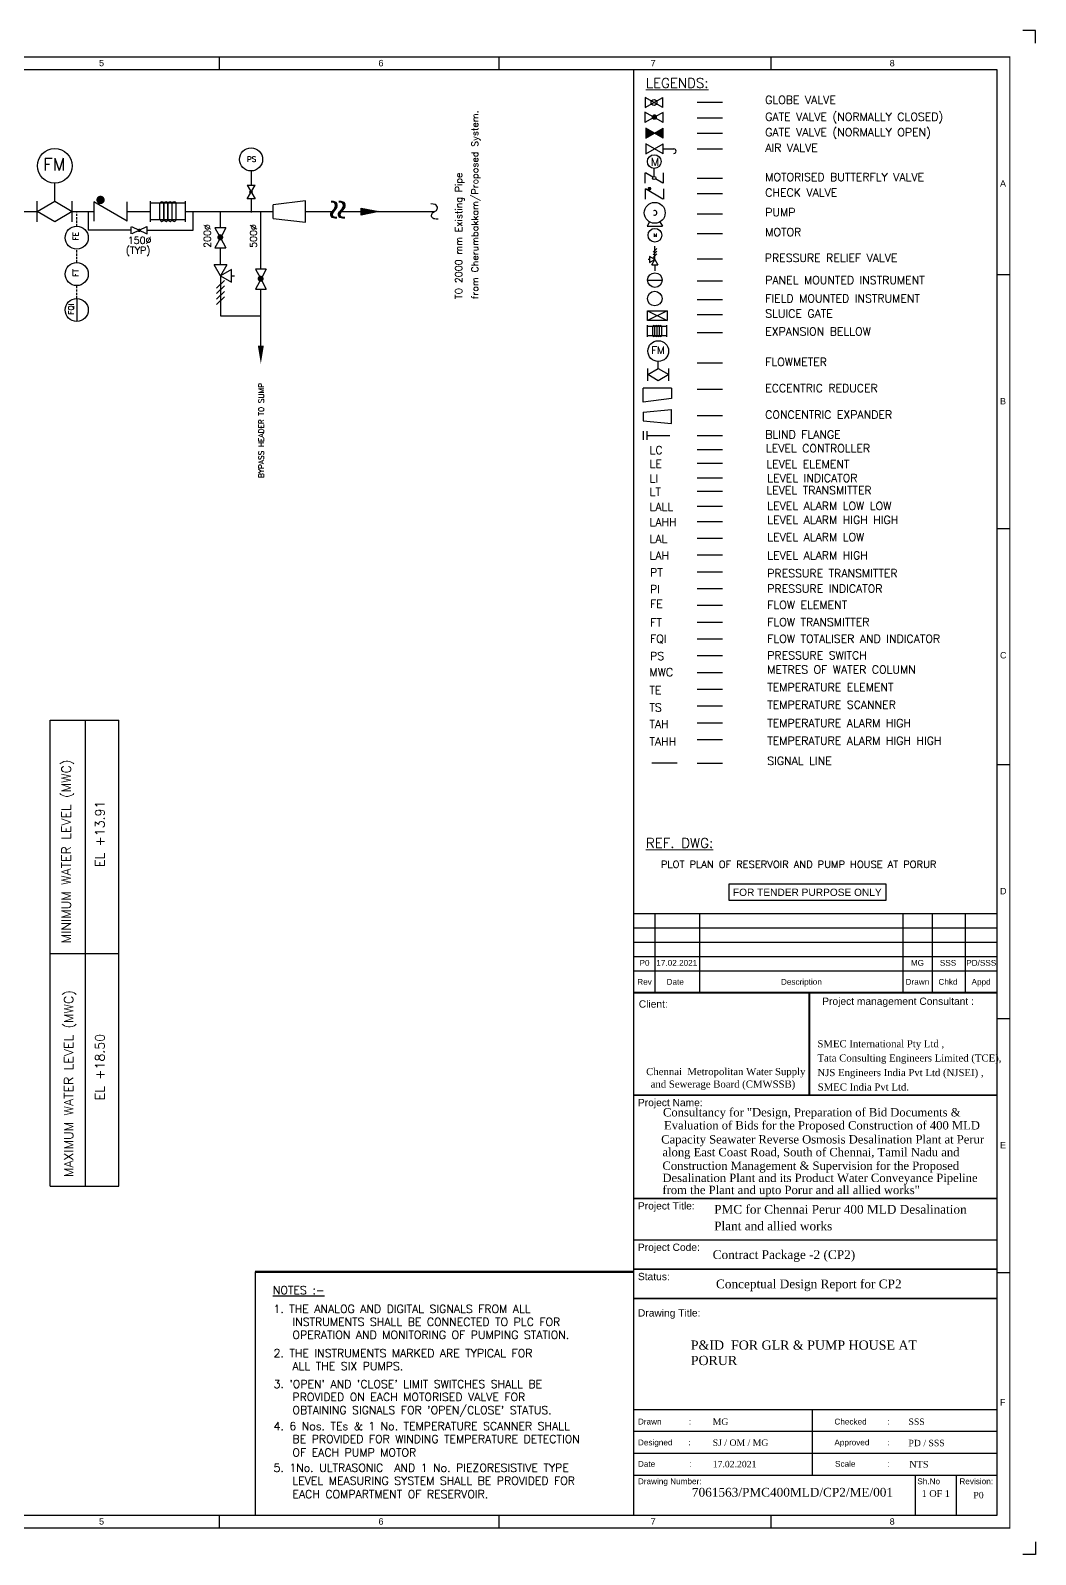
# Model space of a CAD drawing. Extents: x -1167 to 117633, y -2817 to 81183.
# Drawn here: x 62241 to 117633, y -2817 to 81183 of the extents above; entities that cross this region are included whole.
import ezdxf
from ezdxf.enums import TextEntityAlignment as Align

# ---------------------------------------------------------------- set-up
doc = ezdxf.new("R2010")
doc.units = 0
doc.header["$LTSCALE"] = 500
doc.header["$MEASUREMENT"] = 0
doc.linetypes.add('A3-Templete$0$PHANTOM2', pattern=[1.25, 0.625, -0.125, 0.125, -0.125, 0.125, -0.125])
doc.linetypes.add('HIDDEN', pattern=[0.375, 0.25, -0.125])
doc.layers.get('0').update_dxf_attribs({"linetype": 'CONTINUOUS'})
for name, color, linetype in [('2MM', 2, 'CONTINUOUS'), ('A3-Templete$0$NEW_A1$0$Z_DWGSHT', 7, 'CONTINUOUS'), ('A3-Templete$0$NEW_A1$0$Z_TITLE_DC_LOGO', 7, 'CONTINUOUS'), ('A3-Templete$0$NEW_A1$0$Z_TITLE_GRID', 7, 'CONTINUOUS'), ('A3-Templete$0$NEW_A1$0$Z_TITLE_PMC_LOGO', 7, 'CONTINUOUS'), ('A3-Templete$0$NEW_A1$0$Z_TITLE_TEXT', 7, 'CONTINUOUS'), ('A3-Templete$0$Z_DWGSHT', 7, 'CONTINUOUS'), ('A3-Templete$0$Z_TITLE_TEXT', 7, 'CONTINUOUS'), ('RCC WALL', 7, 'CONTINUOUS'), ('TEXT', 7, 'CONTINUOUS')]:
    doc.layers.add(name, color=color, linetype=linetype)
doc.layers.add('TX', color=7, linetype='CONTINUOUS', lineweight=9)
doc.styles.add('A3-Templete$0$ARIAL', font='arial.ttf')
doc.styles.add('A3-Templete$0$NEW_A1$0$ARIAL', font='arial.ttf')
doc.styles.add('A3-Templete$0$NEW_A1$0$NKUISP - A1(MO)$0$Times New Roman', font='times.ttf')
doc.styles.add('A3-Templete$0$NKUISP - A1(MO)$0$Times New Roman', font='times.ttf')
doc.styles.add('AES', font='romans.shx')
doc.styles.add('SIMPLEX', font='simplex.shx')

# ---------------------------------------------------------------- blocks, each defined once
blk = doc.blocks.new('A$C188F0F0E')
at = {"color": 1, "linetype": 'Continuous'}
blk.add_lwpolyline([(-84.45, 184.81), (-41.21, 184.81), (-41.21, 180.27), (-84.45, 180.27)], close=True, dxfattribs=at)
at = {"layer": 'A3-Templete$0$NEW_A1$0$Z_DWGSHT'}
for p, q in [((-33.15, 21.79), (-33.15, 10.82)), ((-21.86, 21.79), (-21.86, 10.82))]:
    blk.add_line(p, q, dxfattribs=at)
at = {"layer": 'A3-Templete$0$NEW_A1$0$Z_DWGSHT', "lineweight": 30}
for points in [[(0, 416.47), (0, 420), (-3.53, 420)], [(0, 3.53), (0, 0), (-3.53, 0)]]:
    blk.add_lwpolyline(points, dxfattribs=at)
at = {"layer": 'A3-Templete$0$NEW_A1$0$Z_DWGSHT', "const_width": 0.323}
blk.add_lwpolyline([(-586.94, 7.29), (-7.06, 7.29), (-7.06, 412.71), (-586.94, 412.71)], close=True, dxfattribs=at)
at = {"layer": 'A3-Templete$0$NEW_A1$0$Z_DWGSHT', "flags": 128}
blk.add_lwpolyline([(-583.41, 10.82), (-10.59, 10.82), (-10.59, 409.18), (-583.41, 409.18)], close=True, dxfattribs=at)
at = {"layer": 'A3-Templete$0$NEW_A1$0$Z_DWGSHT'}
for points, const_width in [([(-110.75, 10.82), (-110.75, 409.18)], 0.323), ([(-110.57, 154.8), (-10.59, 154.8)], 0.564), ([(-62.36, 154.8), (-62.36, 126.58)], 0.564), ([(-110.57, 126.58), (-10.59, 126.58)], 0.403), ([(-110.57, 98.1), (-10.59, 98.1)], 0.403), ([(-110.57, 86.69), (-10.59, 86.69)], 0.403), ([(-110.57, 78.63), (-10.59, 78.63)], 0.403), ([(-110.57, 70.57), (-10.59, 70.57)], 0.403), ([(-10.59, 39.93), (-110.57, 39.93)], 0.403)]:
    blk.add_lwpolyline(points, dxfattribs=dict(at, const_width=const_width))
at = {"layer": 'A3-Templete$0$NEW_A1$0$Z_DWGSHT', "flags": 128}
blk.add_lwpolyline([(-61.42, 21.79), (-61.42, 39.93)], dxfattribs=at)
at = {"layer": 'A3-Templete$0$NEW_A1$0$Z_DWGSHT'}
for points in [[(-10.59, 33.88), (-110.57, 33.88)], [(-10.59, 27.84), (-110.57, 27.84)], [(-10.59, 21.79), (-110.57, 21.79)]]:
    blk.add_lwpolyline(points, dxfattribs=at)
at = {"layer": 'A3-Templete$0$NEW_A1$0$Z_TITLE_GRID'}
for p, q in [((-224.94, 412.71), (-224.94, 409.18)), ((-147.94, 412.71), (-147.94, 409.18)), ((-72.94, 412.71), (-72.94, 409.18)), ((-10.59, 352.71), (-7.06, 352.71)), ((-10.59, 282.71), (-7.06, 282.71)), ((-10.59, 217.71), (-7.06, 217.71)), ((-10.59, 147.71), (-7.06, 147.71)), ((-10.59, 77.71), (-7.06, 77.71)), ((-224.94, 10.82), (-224.94, 7.29)), ((-147.94, 10.82), (-147.94, 7.29)), ((-72.94, 10.82), (-72.94, 7.29))]:
    blk.add_line(p, q, dxfattribs=at)
at = {"layer": 'A3-Templete$0$Z_DWGSHT'}
for p, q in [((-110.57, 176.68), (-10.59, 176.68)), ((-104.93, 176.68), (-104.93, 154.8)), ((-92.58, 176.68), (-92.58, 154.8)), ((-36.57, 176.68), (-36.57, 154.8)), ((-28.51, 176.68), (-28.51, 154.8)), ((-19.42, 176.68), (-19.42, 154.8)), ((-110.57, 172.72), (-10.59, 172.72)), ((-110.57, 168.76), (-10.59, 168.76)), ((-110.57, 164.8), (-10.59, 164.8)), ((-110.57, 160.84), (-10.59, 160.84))]:
    blk.add_line(p, q, dxfattribs=at)
at = {"layer": 'A3-Templete$0$NEW_A1$0$Z_TITLE_DC_LOGO', "style": 'A3-Templete$0$NEW_A1$0$ARIAL'}
blk.add_text('Project management Consultant :', height=2.0157, dxfattribs=at).set_placement((-58.77, 152.48), align=Align.MIDDLE_LEFT)
at = {"layer": 'A3-Templete$0$NEW_A1$0$Z_TITLE_GRID', "style": 'A3-Templete$0$NEW_A1$0$ARIAL'}
for s, p in [('5', (-257.37, 411.01)), ('6', (-180.37, 411.01)), ('7', (-105.37, 411.01)), ('8', (-39.5, 411.01)), ('5', (-257.37, 9.12)), ('6', (-180.37, 9.12)), ('7', (-105.37, 9.12)), ('8', (-39.5, 9.12))]:
    blk.add_text(s, height=1.77, dxfattribs=at).set_placement(p, align=Align.MIDDLE)
for s, p in [('A', (-9.78, 376.95)), ('B', (-9.78, 316.95)), ('C', (-9.78, 246.95)), ('D', (-9.78, 181.95)), ('E', (-9.78, 111.95)), ('F', (-9.78, 41.06))]:
    blk.add_text(s, height=1.77, dxfattribs=at).set_placement(p)
at = {"layer": 'A3-Templete$0$NEW_A1$0$Z_TITLE_PMC_LOGO', "style": 'A3-Templete$0$NEW_A1$0$ARIAL'}
blk.add_text('Client:', height=2.016, dxfattribs=at).set_placement((-109.33, 151.72), align=Align.MIDDLE_LEFT)
at = {"layer": 'A3-Templete$0$NEW_A1$0$Z_TITLE_TEXT', "style": 'A3-Templete$0$NEW_A1$0$ARIAL'}
for s, height, p in [('Project Name:', 2.0157, (-109.56, 124.56)), ('Project Title:', 2.0157, (-109.56, 96.09)), ('Project Code:', 2.0157, (-109.56, 84.68)), ('Status:', 2.016, (-109.56, 76.61)), ('Drawing Title:', 2.0157, (-109.56, 66.59)), ('Drawn            :', 1.6125, (-109.56, 36.63)), ('Checked         :', 1.6125, (-55.42, 36.63)), ('Designed       :', 1.6125, (-109.56, 30.89)), ('Approved        :', 1.6125, (-55.42, 30.89)), ('Date               :', 1.6125, (-109.56, 24.98)), ('Scale              :', 1.6125, (-55.24, 24.98)), ('Drawing Number:', 1.6125, (-109.56, 20.18))]:
    blk.add_text(s, height=height, dxfattribs=at).set_placement(p, align=Align.MIDDLE_LEFT)
for s, p in [('Sh.No', (-29.44, 20.18)), ('Revision:', (-16.34, 20.18))]:
    blk.add_text(s, height=1.613, dxfattribs=at).set_placement(p, align=Align.MIDDLE_CENTER)
at = {"layer": 'A3-Templete$0$Z_TITLE_TEXT', "color": 1, "style": 'A3-Templete$0$ARIAL'}
blk.add_text('FOR TENDER PURPOSE ONLY', height=2, dxfattribs=at).set_placement((-62.89, 182.5), align=Align.MIDDLE_CENTER)
at = {"layer": 'A3-Templete$0$Z_TITLE_TEXT', "style": 'A3-Templete$0$ARIAL'}
for s, height, p in [('Rev', 1.613, (-107.75, 157.82)), ('Date', 1.613, (-99.28, 157.82)), ('Description ', 1.6125, (-64.21, 157.82)), ('Drawn', 1.613, (-32.54, 157.82)), ('Chkd', 1.613, (-24.11, 157.82)), ('Appd', 1.613, (-15, 157.82))]:
    blk.add_text(s, height=height, dxfattribs=at).set_placement(p, align=Align.MIDDLE_CENTER)
at = {"layer": 'A3-Templete$0$Z_TITLE_TEXT', "style": 'A3-Templete$0$NEW_A1$0$NKUISP - A1(MO)$0$Times New Roman'}
for s, height, p in [('SMEC International Pty Ltd ,', 1.9592, (-60.1, 139.78)), ('Tata Consulting Engineers Limited (TCE), ', 1.9592, (-60.1, 135.86)), ('Chennai  Metropolitan Water Supply ', 1.9592, (-107.29, 132.11)), ('and Sewerage Board (CMWSSB)', 1.9592, (-106.06, 128.67)), ('NJS Engineers India Pvt Ltd (NJSEI) ,', 1.9592, (-60.1, 131.84)), (' SMEC India Pvt Ltd.', 1.9592, (-60.77, 127.87)), ('Consultancy for "Design, Preparation of Bid Documents & ', 2.2979, (-102.67, 120.73)), ('Evaluation of Bids for the Proposed Construction of 400 MLD ', 2.2979, (-102.37, 117.13)), ('Capacity Seawater Reverse Osmosis Desalination Plant at Perur ', 2.2979, (-103.15, 113.27)), ('along East Coast Road, South of Chennai, Tamil Nadu and ', 2.2979, (-102.81, 109.74)), ('Desalination Plant and its Product Water Conveyance Pipeline ', 2.2979, (-102.81, 102.65)), ('Construction Management & Supervision for the Proposed ', 2.2979, (-102.81, 106)), ('from the Plant and upto Porur and all allied works"', 2.2979, (-102.81, 99.33)), ('PMC for Chennai Perur 400 MLD Desalination ', 2.4188, (-88.57, 93.92)), ('Plant and allied works', 2.4188, (-88.57, 89.33)), ('Contract Package -2 (CP2)', 2.4188, (-88.96, 81.43)), (' Conceptual Design Report for CP2', 2.4188, (-88.96, 73.36))]:
    blk.add_text(s, height=height, dxfattribs=at).set_placement(p)

msp = doc.modelspace()

# ---------------------------------------------------------------- linework, layer by layer
at = {"color": 7}
for p, q in [((97109, 74657), (97703, 74657)), ((70786, 71656), (68860, 71656)), ((69378, 70740), (69378, 71656)), ((69593, 70740), (69593, 71656)), ((69603, 70740), (69603, 71656)), ((69818, 70740), (69818, 71656)), ((69828, 70740), (69828, 71656)), ((70043, 70740), (70043, 71656)), ((70053, 70740), (70053, 71656)), ((70268, 70740), (70268, 71656)), ((65423, 71218), (65423, 70169)), ((70786, 70740), (68860, 70740)), ((71197, 71198), (71197, 70164)), ((67786, 70169), (65423, 70169)), ((71197, 70164), (68666, 70164)), ((72713, 66129), (72713, 65451)), ((72713, 65451), (74935, 65451)), ((97321, 64874), (96242, 64874)), ((96532, 64360), (96532, 64874)), ((96652, 64360), (96652, 64874)), ((96658, 64360), (96658, 64874)), ((96778, 64360), (96778, 64874)), ((96784, 64360), (96784, 64874)), ((96904, 64360), (96904, 64874)), ((96910, 64360), (96910, 64874)), ((97030, 64360), (97030, 64874)), ((97321, 64360), (96242, 64360)), ((96219, 58857), (97474, 58857)), ((74629, 12755), (74629, -653))]:
    msp.add_line(p, q, dxfattribs=at)
at = {"color": 7, "linetype": 'Continuous'}
for p, q in [((74935, 68027), (74935, 71198)), ((74935, 63810), (74935, 66921))]:
    msp.add_line(p, q, dxfattribs=at)
at = {"color": 7, "lineweight": 50}
msp.add_line((95518, 12755), (74629, 12755), dxfattribs=at)
at = {"color": 7}
msp.add_circle((74400, 72277), 61.2, dxfattribs=at)
for centre, radius, start, end in [((97703, 74533), 124, 270, 90), ((69486, 71623), 112, 17.4576, 162.5424), ((69711, 71623), 112, 17.4576, 162.5424), ((69936, 71623), 112, 17.4576, 162.5424), ((70161, 71623), 112, 17.4576, 162.5424), ((69486, 70774), 112, 197.4576, 342.5424), ((69711, 70774), 112, 197.4576, 342.5424), ((69936, 70774), 112, 197.4576, 342.5424), ((70161, 70774), 112, 197.4576, 342.5424), ((96592, 64855), 63, 17.4576, 162.5424), ((96718, 64855), 63, 17.4576, 162.5424), ((96844, 64855), 63, 17.4576, 162.5424), ((96970, 64855), 63, 17.4576, 162.5424), ((96592, 64379), 63, 197.4576, 342.5424), ((96718, 64379), 63, 197.4576, 342.5424), ((96844, 64379), 63, 197.4576, 342.5424), ((96970, 64379), 63, 197.4576, 342.5424)]:
    msp.add_arc(centre, radius, start, end, dxfattribs=at)
for points in [[(96150, 75796), (96630, 75520), (96150, 75244)], [(97110, 75796), (96630, 75520), (97110, 75244)]]:
    msp.add_solid(points, dxfattribs=at)
at = {"color": 7, "linetype": 'Continuous'}
msp.add_solid([(74770, 63810), (75100, 63810), (74935, 62820)], dxfattribs=at)
at = {"layer": '2MM', "color": 7}
for p, q in [((97086, 76936), (96126, 77488)), ((96126, 76936), (97086, 77488)), ((96126, 77488), (96126, 76936)), ((97086, 76936), (97086, 77488)), ((96099, 76686), (96099, 76118)), ((96684, 76349), (96099, 76686)), ((97110, 76670), (96685, 76438)), ((97110, 76105), (97110, 76670)), ((98981, 77233), (100378, 77233)), ((96685, 76438), (96099, 76118)), ((97110, 75244), (96150, 75796)), ((96150, 75244), (97110, 75796)), ((96150, 75796), (96150, 75244)), ((97110, 76105), (96684, 76349)), ((97110, 75244), (97110, 75796)), ((98987, 76377), (100383, 76377)), ((96149, 74381), (97109, 74933)), ((97109, 74381), (96149, 74933)), ((96149, 74933), (96149, 74381)), ((97109, 74381), (97109, 74933)), ((98987, 75520), (100383, 75520)), ((98987, 74663), (100383, 74663)), ((74400, 73441), (74400, 72658)), ((96109, 73328), (96109, 72776)), ((96540, 73097), (96137, 73328)), ((96617, 73141), (96617, 73576)), ((97120, 72776), (97120, 73328)), ((74181, 72658), (74619, 72658)), ((74181, 72658), (74619, 71895)), ((74181, 71895), (74619, 72658)), ((96113, 72449), (96113, 71886)), ((97089, 71887), (96142, 72449)), ((97097, 72776), (96695, 73008)), ((97144, 71886), (97144, 72449)), ((98987, 73052), (100383, 73052)), ((62616, 70628), (62616, 71769)), ((62616, 71198), (63579, 71769)), ((63579, 71769), (64542, 71198)), ((64542, 70628), (64542, 71769)), ((67575, 70666), (65723, 71731)), ((65723, 71731), (65723, 70666)), ((67575, 70666), (67575, 71731)), ((68860, 70628), (68860, 71769)), ((70786, 70628), (70786, 71769)), ((74619, 71895), (74181, 71895)), ((74400, 71895), (74400, 71150)), ((77389, 71787), (75619, 71581)), ((75619, 70816), (75619, 71581)), ((77389, 70610), (77389, 71787)), ((98987, 72196), (100383, 72196)), ((61114, 71198), (62616, 71198)), ((63579, 70628), (62616, 71198)), ((64542, 71198), (63579, 70628)), ((64542, 71198), (65723, 71198)), ((67575, 71198), (68860, 71198)), ((70786, 71198), (75619, 71198)), ((72709, 70307), (72709, 71198)), ((75619, 70816), (77389, 70610)), ((77389, 71198), (78957, 71198)), ((79390, 71198), (84529, 71198)), ((80475, 71001), (80475, 71387)), ((80475, 71387), (81433, 71197)), ((81433, 71197), (80475, 71001)), ((96358, 70634), (96226, 70404)), ((96934, 70634), (97067, 70404)), ((98987, 71086), (100383, 71086)), ((67786, 69979), (67786, 70359)), ((68631, 69968), (67835, 70360)), ((68631, 70360), (67835, 69968)), ((68666, 69952), (68666, 70382)), ((73010, 70307), (72408, 70307)), ((72408, 70307), (72667, 69842)), ((72715, 69753), (72408, 69201)), ((72709, 69700), (72709, 69864)), ((72709, 69700), (72709, 69864)), ((72715, 69753), (73010, 69201)), ((73010, 70307), (72764, 69842)), ((96226, 70404), (97067, 70404)), ((98987, 69991), (100383, 69991)), ((72408, 69201), (73010, 69201)), ((72709, 68262), (72709, 69201)), ((96551, 68964), (96754, 69168)), ((96551, 68964), (96754, 69168)), ((96551, 68820), (96754, 69024)), ((96653, 68552), (96653, 69288)), ((72713, 67662), (72368, 68262)), ((73058, 68262), (72368, 68262)), ((73058, 68262), (72713, 67662)), ((96365, 68552), (96282, 68552)), ((96365, 68718), (96365, 68387)), ((96653, 68552), (96365, 68718)), ((96365, 68387), (96653, 68552)), ((96487, 68264), (96653, 68552)), ((96487, 68264), (96818, 68264)), ((96551, 68676), (96754, 68880)), ((96653, 68552), (96818, 68264)), ((96653, 68264), (96653, 67940)), ((98987, 68604), (100383, 68604)), ((72925, 67404), (72501, 66980)), ((73313, 68007), (72713, 67662)), ((72713, 67662), (73313, 67317)), ((72713, 67662), (72713, 66129)), ((73313, 67317), (73313, 68007)), ((73313, 67662), (73486, 67662)), ((75236, 68027), (74634, 68027)), ((74634, 68027), (74893, 67562)), ((74990, 67561), (74634, 66921)), ((74893, 67562), (75236, 66921)), ((74935, 67420), (74935, 67583)), ((75236, 68027), (74990, 67561)), ((96250, 67427), (97055, 67427)), ((98987, 67381), (100383, 67381)), ((64791, 66414), (64791, 65143)), ((72925, 67104), (72501, 66680)), ((72925, 66804), (72501, 66380)), ((72925, 66804), (72501, 66380)), ((72925, 66504), (72501, 66080)), ((74634, 66921), (75236, 66921)), ((98987, 66361), (100383, 66361)), ((96243, 65736), (97333, 65736)), ((97333, 65736), (96243, 65192)), ((96243, 65736), (97333, 65192)), ((96243, 65192), (96243, 65736)), ((97333, 65736), (97333, 65192)), ((98987, 65523), (100383, 65523)), ((96242, 64297), (96242, 64937)), ((97333, 65192), (96243, 65192)), ((97321, 64297), (97321, 64937)), ((98987, 64538), (100383, 64538)), ((96262, 61873), (96262, 62558)), ((96262, 62215), (96840, 62558)), ((96840, 61873), (96262, 62215)), ((96840, 62558), (97418, 62215)), ((97418, 62215), (96840, 61873)), ((97418, 61873), (97418, 62558)), ((98987, 62857), (100383, 62857)), ((97567, 61466), (96010, 61466)), ((96010, 60689), (96010, 61466)), ((97567, 61466), (97567, 60897)), ((98987, 61418), (100383, 61418)), ((97567, 60897), (96010, 60689)), ((96010, 60138), (97567, 60291)), ((96010, 60138), (96010, 59667)), ((96010, 59667), (97567, 59514)), ((97567, 59514), (97567, 60291)), ((98987, 59955), (100383, 59955)), ((96010, 59092), (96010, 58621)), ((96219, 59092), (96219, 58621)), ((98987, 58861), (100383, 58861)), ((98987, 58093), (100383, 58093)), ((98987, 57331), (100383, 57331)), ((98987, 56524), (100383, 56524)), ((98987, 55795), (100383, 55795)), ((98987, 54962), (100383, 54962)), ((98987, 54126), (100383, 54126)), ((98987, 53201), (100383, 53201)), ((98987, 52277), (100383, 52277)), ((98987, 51352), (100383, 51352)), ((98987, 50428), (100383, 50428)), ((98987, 49503), (100383, 49503)), ((98987, 48579), (100383, 48579)), ((98987, 47654), (100383, 47654)), ((98987, 46729), (100383, 46729)), ((98987, 45805), (100383, 45805)), ((98987, 44880), (100383, 44880)), ((98987, 43956), (100383, 43956)), ((63326, 17488), (63326, 43174)), ((63326, 43174), (67102, 43174)), ((65271, 17488), (65271, 43174)), ((67102, 17488), (67102, 43174)), ((98987, 43031), (100383, 43031)), ((98987, 42107), (100383, 42107)), ((96489, 40811), (97886, 40811)), ((98987, 40791), (100383, 40791)), ((63326, 30317), (67102, 30317)), ((63326, 17488), (67102, 17488))]:
    msp.add_line(p, q, dxfattribs=at)
at = {"layer": '2MM', "color": 7, "linetype": 'Continuous'}
for p, q in [((63579, 71769), (63579, 72770)), ((96840, 62558), (96840, 62942))]:
    msp.add_line(p, q, dxfattribs=at)
at = {"layer": '2MM', "color": 7, "linetype": 'HIDDEN'}
for p, q in [((64791, 70397), (64791, 71198)), ((64791, 68391), (64791, 69126)), ((64791, 66414), (64791, 67121))]:
    msp.add_line(p, q, dxfattribs=at)
at = {"layer": '2MM', "color": 7}
for points, const_width in [([(96555, 76408, 1), (96705, 76408, 1)], 150), ([(96304, 72463, 1), (96406, 72463, 1)], 102), ([(65987, 71845, 1), (66217, 71845, 1)], 230), ([(68186, 70164, 1), (68281, 70164, 1)], 94.5), ([(72700, 69700, 1), (72700, 69864, 1)], 164), ([(74926, 67420, 1), (74926, 67584, 1)], 164)]:
    msp.add_lwpolyline(points, format="xyb", close=True, dxfattribs=dict(at, const_width=const_width))
for points in [[(84538, 70793), (84476, 70809), (84409, 70847), (84367, 70893), (84347, 70945), (84344, 70997), (84355, 71048), (84376, 71092), (84403, 71127), (84435, 71154), (84470, 71177), (84506, 71197), (84542, 71218), (84577, 71240), (84609, 71268), (84636, 71303), (84657, 71347), (84668, 71397), (84665, 71450), (84645, 71502), (84603, 71548), (84536, 71586), (84439, 71611), (84310, 71621)], [(84702, 70774), (84573, 70784)]]:
    msp.add_lwpolyline(points, dxfattribs=at)
for centre, radius in [((96606, 77212), 161), ((63579, 73723), 953), ((74400, 74077), 635), ((96617, 73954), 378), ((96617, 73052), 89.1), ((96646, 71132), 576), ((64791, 69762), 635), ((96654, 69899), 375), ((64791, 67756), 635), ((96653, 67427), 402), ((64791, 65778), 635), ((96648, 66408), 402), ((96840, 63513), 572)]:
    msp.add_circle(centre, radius, dxfattribs=at)
msp.add_arc((96646, 71132), 122, 240.48611, 119.51389, dxfattribs=at)
msp.add_solid([(80475, 71001), (81433, 71197), (80475, 71387)], dxfattribs=at)

# ---------------------------------------------------------------- block references
at = {"layer": 'RCC WALL', "color": 4, "xscale": 200, "yscale": 200, "zscale": 200}
msp.add_blockref('A$C188F0F0E', (117633, -2817), dxfattribs=at)

# ---------------------------------------------------------------- texts
at = {"layer": '2MM', "color": 7, "style": 'SIMPLEX'}
for s, height, p in [('GLOBE VALVE', 441, (102733, 77136)), ('GATE VALVE (NORMALLY CLOSED)', 441, (102738, 76209)), ('GATE VALVE (NORMALLY OPEN)', 441, (102738, 75353)), ('AIR VALVE', 441, (102738, 74496)), ('PS', 297, (74167, 73939)), ('M', 450, (96433, 73717)), ('MOTORISED BUTTERFLY VALVE', 441, (102738, 72885)), ('CHECK VALVE', 441, (102738, 72028)), ('PUMP ', 441, (102738, 70944)), ('150%%C', 381.2, (67602, 69430)), ('M', 175, (96585, 69812)), ('MOTOR', 441, (102738, 69850)), ('(TYP)', 381.2, (67496, 68872)), ('PRESSURE RELIEF VALVE', 441, (102710, 68430)), ('PANEL MOUNTED INSTRUMENT', 441, (102736, 67204)), ('FIELD MOUNTED INSTRUMENT', 441, (102736, 66194)), ('SLUICE GATE', 441, (102736, 65357)), ('EXPANSION BELLOW', 441, (102736, 64372)), ('FLOWMETER', 441, (102736, 62691)), ('ECCENTRIC REDUCER', 441, (102736, 61252)), ('CONCENTRIC EXPANDER', 441, (102736, 59789)), ('BLIND FLANGE', 441, (102736, 58695)), ('LC', 441, (96362, 57834)), ('LEVEL CONTROLLER', 441, (102773, 57933)), ('LE', 441, (96362, 57072)), ('LEVEL ELEMENT', 441, (102801, 57066)), ('LI', 441, (96362, 56265)), ('LEVEL INDICATOR', 441, (102848, 56296)), ('LT', 441, (96362, 55536)), ('LEVEL TRANSMITTER ', 441, (102801, 55621)), ('LALL', 441, (96362, 54703)), ('LEVEL ALARM LOW LOW ', 441, (102848, 54754)), ('LAHH', 441, (96362, 53867)), ('LEVEL ALARM HIGH HIGH', 441, (102848, 53988)), ('LAL', 441, (96362, 52943)), ('LEVEL ALARM LOW', 441, (102848, 53042)), ('LAH', 441, (96362, 52018)), ('LEVEL ALARM HIGH', 441, (102848, 52034)), ('PT', 441, (96390, 51093)), ('PRESSURE TRANSMITTER', 441, (102848, 51047)), ('PI', 441, (96390, 50170)), ('PI', 441, (96390, 50170)), ('PRESSURE INDICATOR', 441, (102848, 50199)), ('FE', 441, (96390, 49352)), ('FLOW ELEMENT', 441, (102848, 49300)), ('FT', 441, (96390, 48335)), ('FLOW TRANSMITTER', 441, (102848, 48354)), ('FQI', 441, (96390, 47437)), ('FLOW TOTALISER AND INDICATOR', 441, (102848, 47435)), ('PS', 441, (96390, 46485)), ('PRESSURE SWITCH', 441, (102848, 46522)), ('MWC', 441, (96355, 45595)), ('METRES OF WATER COLUMN', 441, (102848, 45736)), ('TE', 441, (96355, 44599)), ('TEMPERATURE ELEMENT', 441, (102848, 44760)), ('TS', 441, (96355, 43649)), ('TEMPERATURE SCANNER', 441, (102848, 43802)), ('TAH', 441, (96355, 42731)), ('TEMPERATURE ALARM HIGH', 441, (102848, 42785)), ('TAHH', 441, (96355, 41766)), ('TEMPERATURE ALARM HIGH HIGH', 441, (102848, 41814)), ('SIGNAL LINE', 441, (102848, 40704)), ('%%UNOTES :-', 441, (75599, 11532)), ('1. THE ANALOG AND DIGITAL SIGNALS FROM ALL ', 441, (75633, 10498)), ('INSTRUMENTS SHALL BE CONNECTED TO PLC FOR ', 441, (76678, 9784)), ('OPERATION AND MONITORING OF PUMPING STATION.', 441, (76678, 9070)), ('2. THE INSTRUMENTS MARKED ARE TYPICAL FOR', 441, (75639, 8058)), ('ALL THE SIX PUMPS.', 441, (76678, 7344)), ("3. 'OPEN' AND 'CLOSE' LIMIT SWITCHES SHALL BE", 441, (75639, 6359)), ('PROVIDED ON EACH MOTORISED VALVE FOR ', 441, (76678, 5645)), ("OBTAINING SIGNALS FOR 'OPEN/CLOSE' STATUS.", 441, (76678, 4922)), ('4. 6 Nos. TEs & 1 No. TEMPERATURE SCANNER SHALL', 441, (75639, 4042)), ('BE PROVIDED FOR WINDING TEMPERATURE DETECTION', 441, (76678, 3328)), ('OF EACH PUMP MOTOR', 441, (76678, 2585)), ('5. 1No. ULTRASONIC  AND 1 No. PIEZORESISTIVE TYPE', 441, (75639, 1744)), ('LEVEL MEASURING SYSTEM SHALL BE PROVIDED FOR', 441, (76678, 1030)), ('EACH COMPARTMENT OF RESERVOIR.', 441, (76678, 288))]:
    msp.add_text(s, height=height, dxfattribs=at).set_placement(p)
for s, height, p in [('from Cherumbakkam/Proposed System.', 381.15, (86922, 66373)), ('TO 2000 mm Existing Pipe', 381.15, (86037, 66373)), ('~', 1143, (79460, 70701)), ('~', 1143, (79896, 70701)), ('FE', 297, (64878, 69608)), ('200%%C', 381.2, (72183, 69203)), ('500%%C', 381.2, (74721, 69203)), ('FT', 297, (64878, 67602)), ('FQI', 297, (64625, 65518)), ('BYPASS HEADER TO SUMP', 297, (75107, 56518)), ('MINIMUM WATER LEVEL (MWC)', 508.2, (64466, 30867)), ('EL +13.91', 508.2, (66321, 35075)), ('MAXIMUM WATER LEVEL (MWC)', 508.2, (64597, 17984)), ('EL +18.50', 508.2, (66321, 22218))]:
    msp.add_text(s, height=height, rotation=90, dxfattribs=at).set_placement(p)
for height, p in [(680.6, (63551, 73801)), (408.4, (96824, 63561))]:
    msp.add_text('FM', height=height, dxfattribs=at).set_placement(p, align=Align.MIDDLE_CENTER)
at = {"layer": 'A3-Templete$0$Z_TITLE_TEXT', "style": 'A3-Templete$0$ARIAL'}
for s, p in [('P0', (96083, 29794)), ('17.02.2021', (97861, 29794)), ('MG', (111125, 29794)), ('SSS', (112811, 29794)), ('PD/SSS', (114642, 29794))]:
    msp.add_text(s, height=322.5, dxfattribs=at).set_placement(p, align=Align.MIDDLE_CENTER)
at = {"layer": 'A3-Templete$0$Z_TITLE_TEXT'}
for s, height, style, p in [('MG', 354.8, 'A3-Templete$0$NEW_A1$0$NKUISP - A1(MO)$0$Times New Roman', (99841, 4326)), ('SSS', 354.8, 'A3-Templete$0$NEW_A1$0$NKUISP - A1(MO)$0$Times New Roman', (110631, 4326)), ('SJ / OM / MG', 354.76, 'A3-Templete$0$NEW_A1$0$NKUISP - A1(MO)$0$Times New Roman', (99841, 3171)), ('PD / SSS', 354.8, 'A3-Templete$0$NEW_A1$0$NKUISP - A1(MO)$0$Times New Roman', (110631, 3152)), ('17.02.2021', 354.8, 'A3-Templete$0$NEW_A1$0$NKUISP - A1(MO)$0$Times New Roman', (99841, 1989)), ('NTS', 372.5, 'A3-Templete$0$NKUISP - A1(MO)$0$Times New Roman', (110673, 1970)), ('7061563/PMC400MLD/CP2/ME/001', 483.76, 'A3-Templete$0$NKUISP - A1(MO)$0$Times New Roman', (98696, 373)), ('1 OF 1', 372.5, 'A3-Templete$0$NKUISP - A1(MO)$0$Times New Roman', (111356, 361)), ('P0', 354.8, 'A3-Templete$0$NEW_A1$0$NKUISP - A1(MO)$0$Times New Roman', (114208, 279))]:
    msp.add_text(s, height=height, dxfattribs=dict(at, style=style)).set_placement(p)
at = {"layer": 'A3-Templete$0$Z_TITLE_TEXT', "linetype": 'A3-Templete$0$PHANTOM2', "insert": (98633, 8979), "char_height": 507.95, "width": 13292.48, "attachment_point": 1, "style": 'A3-Templete$0$NKUISP - A1(MO)$0$Times New Roman'}
msp.add_mtext('P&ID  FOR GLR & PUMP HOUSE AT PORUR                                                         ', dxfattribs=at)
at = {"layer": 'TEXT', "insert": (96162, 36225), "char_height": 400, "width": 19436.9, "attachment_point": 1, "line_spacing_factor": 1.2, "style": 'AES'}
msp.add_mtext('\\P   PLOT PLAN OF RESERVOIR AND PUMP HOUSE AT PORUR', dxfattribs=at)
at = {"layer": 'TX', "style": 'AES'}
for s, p in [('%%ULEGENDS:', (96162, 78017)), ('%%UREF. DWG:', (96162, 36130))]:
    msp.add_text(s, height=540, dxfattribs=at).set_placement(p)

doc.saveas('drawing.dxf')
